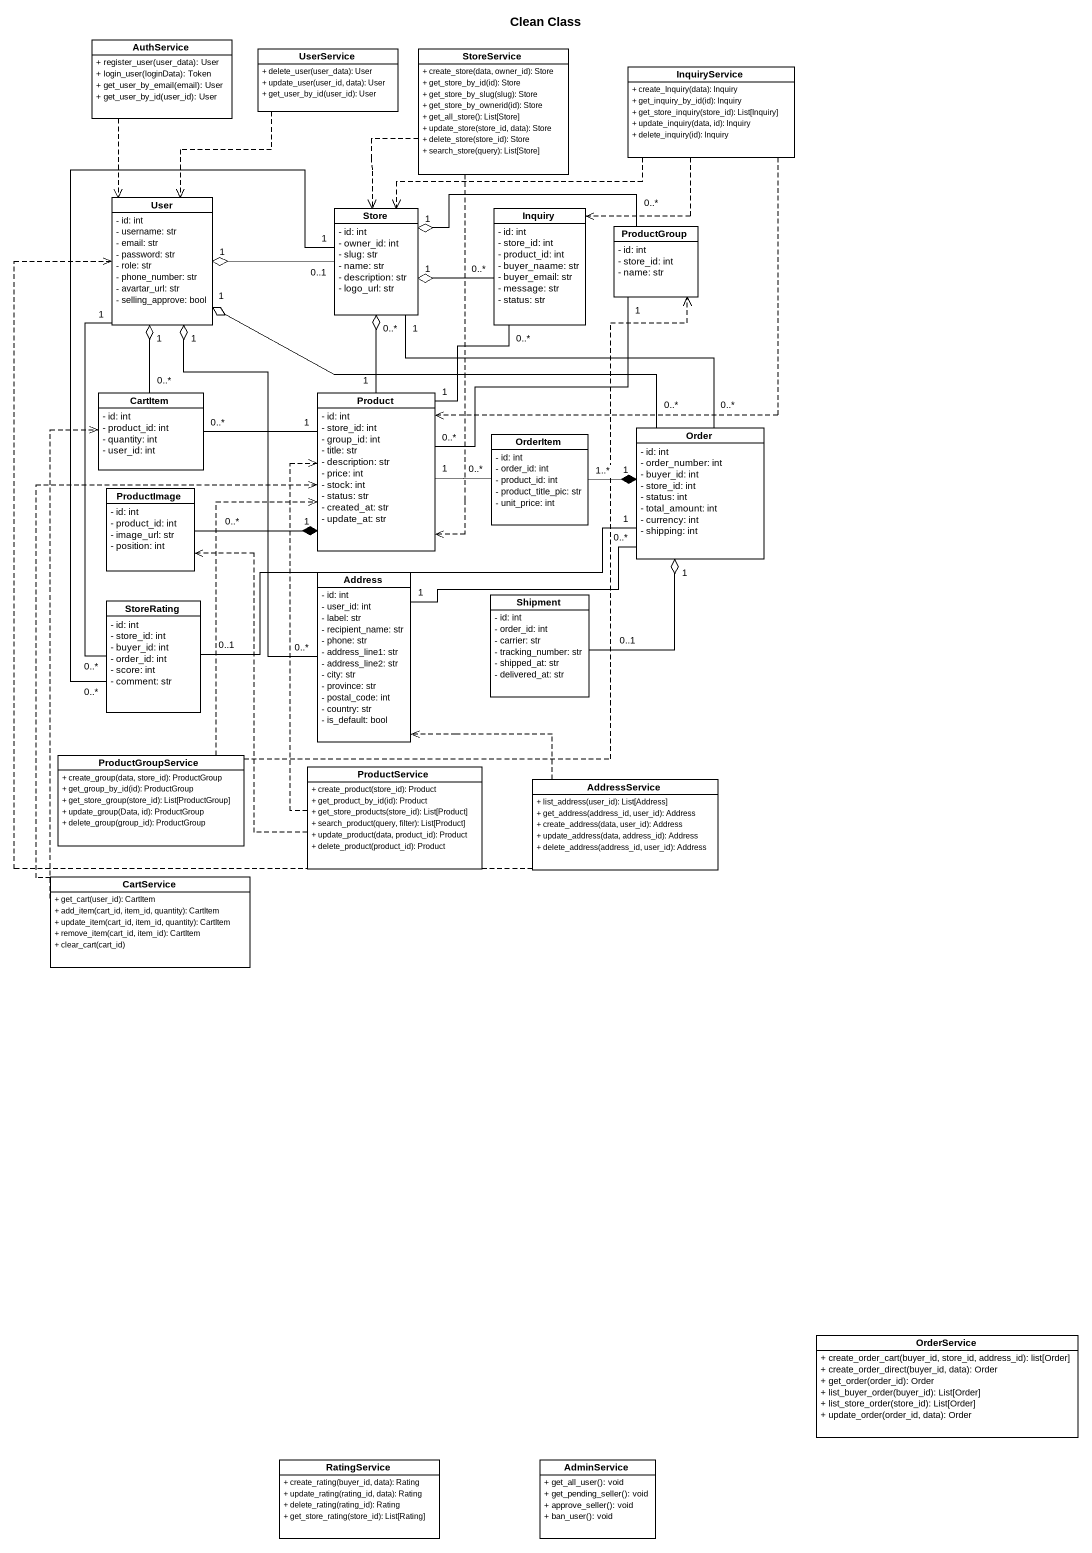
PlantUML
@startuml
title Clean Class
hide circle
hide empty members
skinparam classAttributeIconSize 0
class AuthService {
  + register_user(user_data): User
  + login_user(loginData): Token
  + get_user_by_email(email): User
  + get_user_by_id(user_id): User
}
class UserService {
  + delete_user(user_data): User
  + update_user(user_id, data): User
  + get_user_by_id(user_id): User
}
class StoreService {
  + create_store(data, owner_id): Store
  + get_store_by_id(id): Store
  + get_store_by_slug(slug): Store
  + get_store_by_ownerid(id): Store
  + get_all_store(): List[Store]
  + update_store(store_id, data): Store
  + delete_store(store_id): Store
  + search_store(query): List[Store]
}
class InquiryService {
  + create_Inquiry(data): Inquiry
  + get_inquiry_by_id(id): Inquiry
  + get_store_inquiry(store_id): List[Inquiry]
  + update_inquiry(data, id): Inquiry
  + delete_inquiry(id): Inquiry
}
class User {
  - id: int
  - username: str
  - email: str
  - password: str
  - role: str
  - phone_number: str
  - avartar_url: str
  - selling_approve: bool
}
class Store {
  - id: int
  - owner_id: int
  - slug: str
  - name: str
  - description: str
  - logo_url: str
}
class Inquiry {
  - id: int
  - store_id: int
  - product_id: int
  - buyer_naame: str
  - buyer_email: str
  - message: str
  - status: str
}
class ProductGroup {
  - id: int
  - store_id: int
  - name: str
}
class CartItem {
  - id: int
  - product_id: int
  - quantity: int
  - user_id: int
}
class Product {
  - id: int
  - store_id: int
  - group_id: int
  - title: str
  - description: str
  - price: int
  - stock: int
  - status: str
  - created_at: str
  - update_at: str
}
class OrderItem {
  - id: int
  - order_id: int
  - product_id: int
  - product_title_pic: str
  - unit_price: int
}
class Order {
  - id: int
  - order_number: int
  - buyer_id: int
  - store_id: int
  - status: int
  - total_amount: int
  - currency: int
  - shipping: int
}
class ProductImage {
  - id: int
  - product_id: int
  - image_url: str
  - position: int
}
class Address {
  - id: int
  - user_id: int
  - label: str
  - recipient_name: str
  - phone: str
  - address_line1: str
  - address_line2: str
  - city: str
  - province: str
  - postal_code: int
  - country: str
  - is_default: bool
}
class StoreRating {
  - id: int
  - store_id: int
  - buyer_id: int
  - order_id: int
  - score: int
  - comment: str
}
class Shipment {
  - id: int
  - order_id: int
  - carrier: str
  - tracking_number: str
  - shipped_at: str
  - delivered_at: str
}
class ProductGroupService {
  + create_group(data, store_id): ProductGroup
  + get_group_by_id(id): ProductGroup
  + get_store_group(store_id): List[ProductGroup]
  + update_group(Data, id): ProductGroup
  + delete_group(group_id): ProductGroup
}
class ProductService {
  + create_product(store_id): Product
  + get_product_by_id(id): Product
  + get_store_products(store_id): List[Product]
  + search_product(query, filter): List[Product]
  + update_product(data, product_id): Product
  + delete_product(product_id): Product
}
class AddressService {
  + list_address(user_id): List[Address]
  + get_address(address_id, user_id): Address
  + create_address(data, user_id): Address
  + update_address(data, address_id): Address
  + delete_address(address_id, user_id): Address
}
class CartService {
  + get_cart(user_id): CartItem
  + add_item(cart_id, item_id, quantity): CartItem
  + update_item(cart_id, item_id, quantity): CartItem
  + remove_item(cart_id, item_id): CartItem
  + clear_cart(cart_id)
}
class OrderService {
  + create_order_cart(buyer_id, store_id, address_id): list[Order]
  + create_order_direct(buyer_id, data): Order
  + get_order(order_id): Order
  + list_buyer_order(buyer_id): List[Order]
  + list_store_order(store_id): List[Order]
  + update_order(order_id, data): Order
}
class RatingService {
  + create_rating(buyer_id, data): Rating
  + update_rating(rating_id, data): Rating
  + delete_rating(rating_id): Rating
  + get_store_rating(store_id): List[Rating]
}
class AdminService {
  + get_all_user(): void
  + get_pending_seller(): void
  + approve_seller(): void
  + ban_user(): void
}
AuthService ..> User
UserService ..> User
StoreService ..> Store
StoreService ..> Product
InquiryService .left.> Store
InquiryService ..> Inquiry
InquiryService ..> Product
User "1" -- "0..*" StoreRating
Store "0..1" -left-o "1" User
Store "1" -- "0..*" Order
Store "1" -- "0..*" StoreRating
Inquiry "0..*" -left-o "1" Store
ProductGroup "0..*" -left-o "1" Store
ProductGroup "1" -- "0..*" Product
CartItem "0..*" -up-o "1" User
Product "1" -up-o "0..*" Store
Product "1" -up- "0..*" Inquiry
Product "1" -left- "0..*" CartItem
Product "1" -right- "0..*" OrderItem
OrderItem "1..*" -right-* "1" Order
Order "0..*" -left-o "1" User
ProductImage "0..*" -right-* "1" Product
Address "0..*" -up-o "1" User
Address "1" -right- "0..*" Order
StoreRating "0..1" -right- "1" Order
Shipment "0..1" -up-o "1" Order
ProductGroupService .up.> ProductGroup
ProductGroupService .up.> Product
ProductService .up.> Product
ProductService .up.> ProductImage
AddressService .up.> User
AddressService .up.> Address
CartService .up.> CartItem
CartService .up.> Product
@enduml
